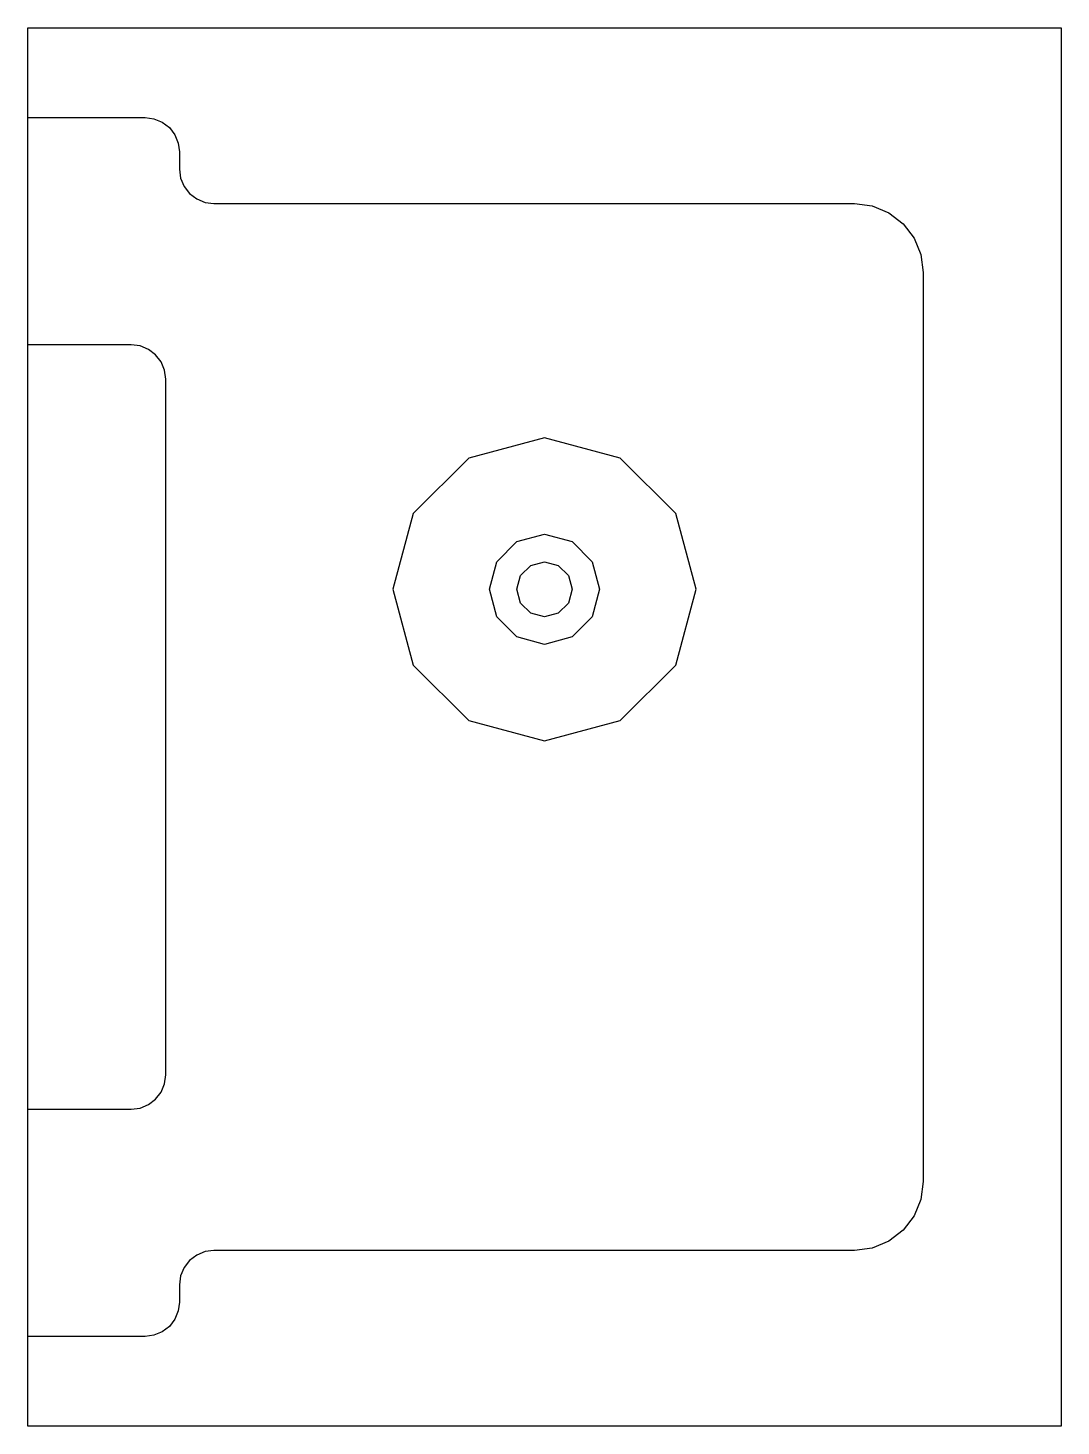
# Model space of a CAD drawing. Header units: metres. Extents: x -0.75 to 0.75, y -1.01 to 1.01.
import ezdxf

# ---------------------------------------------------------------- set-up
doc = ezdxf.new("R2010")
doc.units = ezdxf.units.M

msp = doc.modelspace()

# ---------------------------------------------------------------- linework, layer by layer
at = {"layer": 'GND'}
for points in [[(0.75, -1.015), (-0.75, -1.015), (-0.75, 1.015), (0.75, 1.015)], [(-0.6, -0.555), (-0.587059, -0.553296), (-0.575, -0.548301), (-0.564645, -0.540355), (-0.556699, -0.53), (-0.551704, -0.517941), (-0.55, -0.505), (-0.55, 0.505), (-0.551704, 0.517941), (-0.556699, 0.53), (-0.564645, 0.540355), (-0.575, 0.548301), (-0.587059, 0.553296), (-0.6, 0.555), (-0.75, 0.555), (-0.75, 0.885), (-0.58, 0.885), (-0.567059, 0.883296), (-0.555, 0.878301), (-0.544645, 0.870355), (-0.536699, 0.86), (-0.531704, 0.847941), (-0.53, 0.835), (-0.53, 0.81), (-0.528296, 0.797059), (-0.523301, 0.785), (-0.515355, 0.774645), (-0.505, 0.766699), (-0.492941, 0.761704), (-0.48, 0.76), (0.45, 0.76), (0.475882, 0.756593), (0.5, 0.746603), (0.520711, 0.730711), (0.536603, 0.71), (0.546593, 0.685882), (0.55, 0.66), (0.55, -0.66), (0.546593, -0.685882), (0.536603, -0.71), (0.520711, -0.730711), (0.5, -0.746603), (0.475882, -0.756593), (0.45, -0.76), (-0.48, -0.76), (-0.492941, -0.761704), (-0.505, -0.766699), (-0.515355, -0.774645), (-0.523301, -0.785), (-0.528296, -0.797059), (-0.53, -0.81), (-0.53, -0.835), (-0.531704, -0.847941), (-0.536699, -0.86), (-0.544645, -0.870355), (-0.555, -0.878301), (-0.567059, -0.883296), (-0.58, -0.885), (-0.75, -0.885), (-0.75, -0.555)], [(0.190526, 0.09), (0.22, 0.2), (0.190526, 0.31), (0.11, 0.390526), (0, 0.42), (-0.11, 0.390526), (-0.190526, 0.31), (-0.22, 0.2), (-0.190526, 0.09), (-0.11, 0.009474), (0, -0.02), (0.11, 0.009474)], [(0.08, 0.2), (0.069282, 0.16), (0.04, 0.130718), (0, 0.12), (-0.04, 0.130718), (-0.069282, 0.16), (-0.08, 0.2), (-0.069282, 0.24), (-0.04, 0.269282), (0, 0.28), (0.04, 0.269282), (0.069282, 0.24)], [(-0.034641, 0.18), (-0.04, 0.2), (-0.034641, 0.22), (-0.02, 0.234641), (0, 0.24), (0.02, 0.234641), (0.034641, 0.22), (0.04, 0.2), (0.034641, 0.18), (0.02, 0.165359), (0, 0.16), (-0.02, 0.165359)]]:
    msp.add_lwpolyline(points, close=True, dxfattribs=at)

doc.saveas('drawing.dxf')
